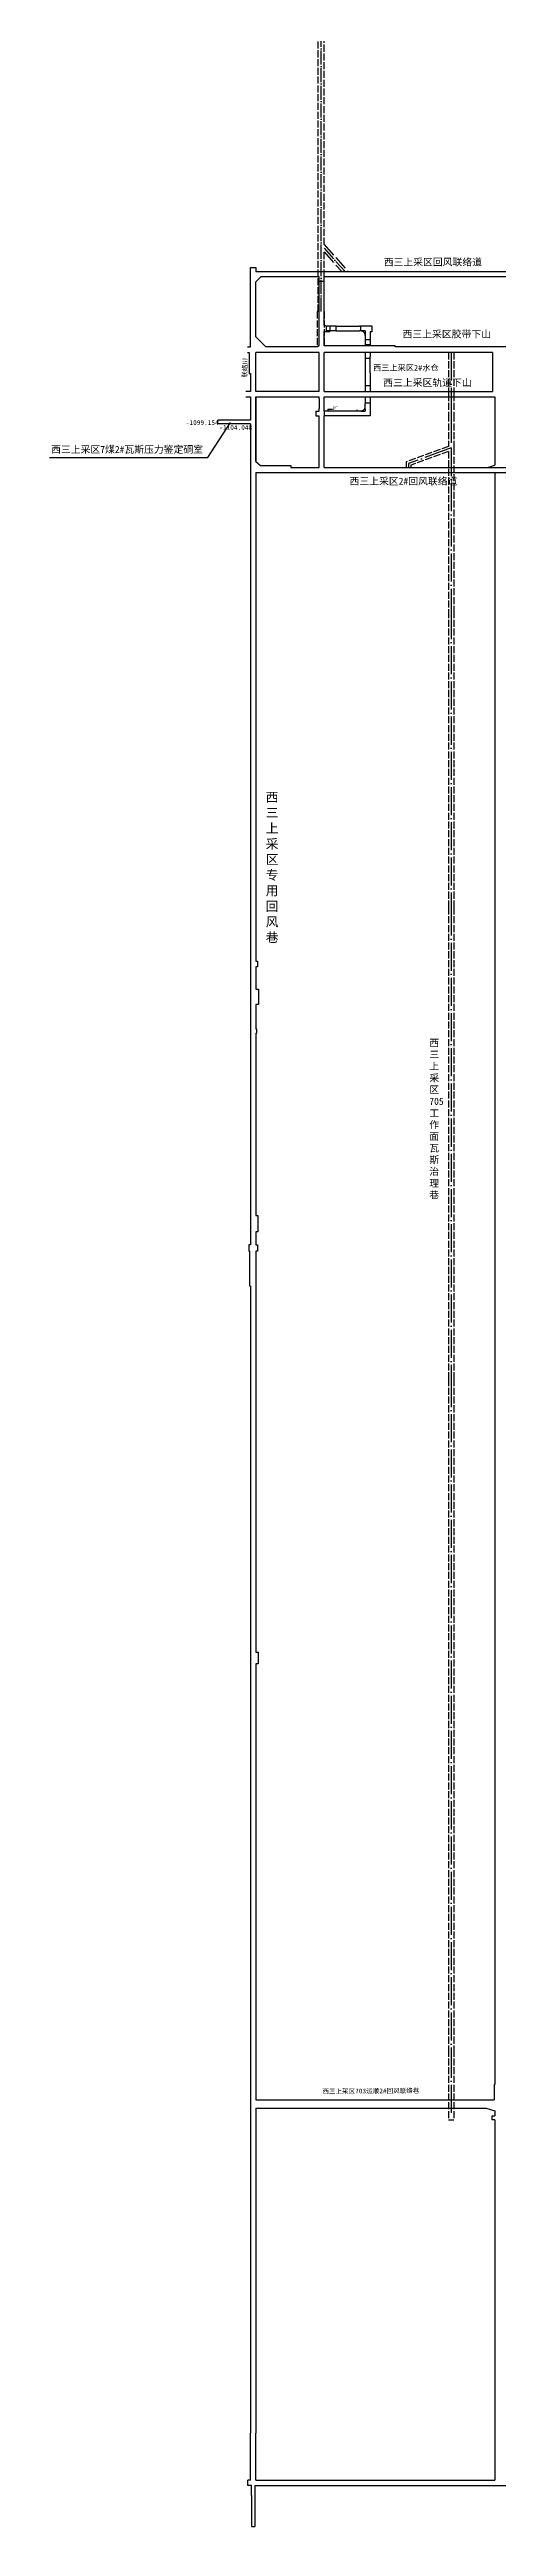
# Model space of a CAD drawing. Header units: millimetres. Extents: x 41513366 to 41522434, y 4590966 to 4600634.
# Drawn here: x 41516042 to 41516424, y 4593591 to 4595710 of the extents above; entities that cross this region are included whole.
import ezdxf

# ---------------------------------------------------------------- set-up
doc = ezdxf.new("R2010")
doc.units = ezdxf.units.MM
doc.linetypes.add('ACAD_ISO02W100', pattern=[15, 12, -3])
doc.linetypes.add('ACAD_ISO04W100', pattern=[30, 24, -3, 0, -3])
for name, color, linetype, lineweight in [('12煤巷道名称', 7, 'Continuous', 18), ('2016年12煤进尺', 7, 'Continuous', 18), ('7煤巷道', 6, 'Continuous', 18), ('7煤巷道名称', 6, 'Continuous', 18), ('图纸改动标记', 2, 'Continuous', 18), ('岩巷', 30, 'Continuous', 18), ('设计', 4, 'Continuous', 18)]:
    doc.layers.add(name, color=color, linetype=linetype, lineweight=lineweight)
doc.styles.get("Standard").update_dxf_attribs({"font": ''})
doc.styles.add('仿宋_GB2312', font='')
doc.styles.add('正等线体', font='simhei.ttf')
doc.styles.get('Standard').set_extended_font_data('宋体')
doc.styles.get('仿宋_GB2312').set_extended_font_data('宋体')

msp = doc.modelspace()

# ---------------------------------------------------------------- hatches: boundary and pattern name
at = {"layer": '7煤巷道', "lineweight": -3}
h = msp.add_hatch(color=256, dxfattribs=at)
h.paths.add_polyline_path([(41516285.5703, 4595402.3192), (41516282.5546, 4595402.8224), (41516282.5704, 4595402.3227)], flags=0)
h.paths.add_polyline_path([(41516285.5703, 4595402.3192), (41516282.5704, 4595402.3227), (41516282.6025, 4595401.8237)], flags=0)

# ---------------------------------------------------------------- linework, layer by layer
at = {"layer": '2016年12煤进尺', "color": 30, "lineweight": -3, "ltscale": 2}
msp.add_line((41516286.676, 4595469.337), (41516286.676, 4595473.537), dxfattribs=at)
at = {"layer": '2016年12煤进尺', "color": 0, "lineweight": -3, "ltscale": 2}
msp.add_line((41516307.593, 4595469.337), (41516307.593, 4595473.537), dxfattribs=at)
at = {"layer": '2016年12煤进尺', "lineweight": -3, "ltscale": 2}
msp.add_line((41516276.378, 4595400.824), (41516276.378, 4595396.624), dxfattribs=at)
at = {"layer": '2016年12煤进尺', "color": 6, "lineweight": -3, "ltscale": 2}
msp.add_line((41516304.592, 4595400.824), (41516304.592, 4595401.824), dxfattribs=at)
at = {"layer": '7煤巷道', "lineweight": -3}
for p, q in [((41516276.378, 4595511.637), (41516272.178, 4595511.637)), ((41516276.378, 4595474.376), (41516278.895, 4595473.537)), ((41516276.378, 4595468.776), (41516281.178, 4595468.776)), ((41516281.178, 4595473.537), (41516281.178, 4595468.776)), ((41516272.178, 4595450.837), (41516217.955, 4595450.837)), ((41516217.955, 4595417.524), (41516217.955, 4595450.837)), ((41516420.255, 4595450.837), (41516276.378, 4595450.837)), ((41516272.178, 4595417.524), (41516217.955, 4595417.524)), ((41516269.178, 4595400.824), (41516269.178, 4595396.624)), ((41516272.178, 4595411.237), (41516272.178, 4595402.924)), ((41516279.378, 4595402.322), (41516282.5705, 4595402.3208)), ((41516279.378, 4595402.322), (41516279.378, 4595400.824)), ((41516213.355, 4594652.245), (41516213.355, 4593687.4316)), ((41516227.8523, 4593956.424), (41516237.8523, 4593956.424)), ((41516227.8523, 4593949.224), (41516237.8523, 4593949.224)), ((41516414.8159, 4593949.224), (41516422.155, 4593946.9803)), ((41516213.355, 4593630.927), (41516211.147, 4593630.927)), ((41516211.147, 4593626.327), (41516211.147, 4593630.927)), ((41516214.155, 4593626.327), (41516211.147, 4593626.327)), ((41516214.155, 4593617.877), (41516214.155, 4593626.327)), ((41516217.155, 4593626.327), (41516815.556, 4593626.327)), ((41516217.155, 4593626.327), (41516217.155, 4593617.877))]:
    msp.add_line(p, q, dxfattribs=at)
at = {"layer": '7煤巷道', "color": 2, "lineweight": -3}
msp.add_line((41516315.692, 4595445.837), (41516311.492, 4595445.837), dxfattribs=at)
at = {"layer": '7煤巷道', "color": 30, "lineweight": -3}
for p, q in [((41516307.592, 4595400.824), (41516311.492, 4595400.824)), ((41516311.492, 4595402.395), (41516311.492, 4595407.395)), ((41516311.492, 4595402.395), (41516311.492, 4595400.824)), ((41516315.692, 4595407.395), (41516315.692, 4595402.395)), ((41516315.692, 4595402.395), (41516315.692, 4595396.624))]:
    msp.add_line(p, q, dxfattribs=at)
at = {"layer": '7煤巷道', "lineweight": -3}
for points in [[(41516213.355, 4595488.891), (41516213.355, 4595520.037), (41516213.355, 4595523.537), (41516217.955, 4595523.537), (41516217.955, 4595520.037), (41516436.755, 4595520.037)], [(41516217.955, 4595511.337), (41516222.455, 4595515.837), (41516272.178, 4595515.837)], [(41516217.9554, 4595488.891), (41516217.9554, 4595511.3374)], [(41516272.178, 4595511.637), (41516272.178, 4595515.837)], [(41516272.178, 4595456.637), (41516272.178, 4595511.637)], [(41516276.378, 4595515.837), (41516436.755, 4595515.837)], [(41516276.378, 4595511.637), (41516276.378, 4595515.837)], [(41516276.378, 4595474.376), (41516276.378, 4595511.637)], [(41516210.916, 4595455.837), (41516213.355, 4595455.837), (41516213.355, 4595488.891)], [(41516272.178, 4595456.637), (41516270.924, 4595456.637), (41516270.924, 4595455.837), (41516226.455, 4595455.837), (41516217.955, 4595464.337), (41516217.955, 4595488.891)], [(41516276.378, 4595456.637), (41516276.378, 4595468.776)], [(41516281.178, 4595473.537), (41516278.885, 4595473.537)], [(41516210.916, 4595450.837), (41516212.355, 4595450.837), (41516212.355, 4595432.9077), (41516213.355, 4595432.9077), (41516213.355, 4595417.524), (41516209.3481, 4595417.524)], [(41516272.178, 4595441.837), (41516272.178, 4595450.837)], [(41516272.178, 4595417.524), (41516272.178, 4595441.837)], [(41516436.755, 4595455.837), (41516336.924, 4595455.837), (41516336.924, 4595456.637), (41516276.378, 4595456.637)], [(41516276.378, 4595441.837), (41516276.378, 4595450.837)], [(41516276.378, 4595417.524), (41516276.378, 4595441.837)], [(41516420.255, 4595450.837), (41516420.255, 4595427.5556), (41516420.255, 4595417.524)], [(41516276.378, 4595417.524), (41516412.9532, 4595417.524), (41516420.255, 4595417.524)], [(41516209.3481, 4595412.924), (41516213.355, 4595412.924), (41516213.355, 4595392.924)], [(41516217.955, 4595357.523), (41516217.955, 4595412.924), (41516272.178, 4595412.924)], [(41516217.955, 4595412.92), (41516217.955, 4595357.523)], [(41516269.178, 4595400.824), (41516272.178, 4595400.824)], [(41516269.178, 4595396.624), (41516272.178, 4595396.624)], [(41516272.178, 4595411.237), (41516272.178, 4595412.924)], [(41516272.178, 4595400.824), (41516272.178, 4595402.924)], [(41516272.178, 4595354.353), (41516272.178, 4595396.624)], [(41516276.378, 4595412.924), (41516412.9532, 4595412.924)], [(41516276.378, 4595411.237), (41516276.378, 4595412.924)], [(41516276.378, 4595400.824), (41516276.378, 4595402.924), (41516276.378, 4595411.237)], [(41516296.585, 4595400.824), (41516276.378, 4595400.824)], [(41516276.378, 4595354.353), (41516276.378, 4595396.624)], [(41516296.585, 4595396.624), (41516276.378, 4595396.624)], [(41516412.9532, 4595412.924), (41516422.155, 4595412.924)], [(41516422.155, 4595412.924), (41516422.155, 4595379.522)], [(41516213.355, 4595392.924), (41516205.355, 4595392.924)], [(41516213.355, 4595389.924), (41516205.355, 4595389.924)], [(41516213.355, 4595389.924), (41516213.355, 4594969.9366)], [(41516422.155, 4595379.522), (41516422.155, 4595354.423)], [(41516217.955, 4595357.523), (41516222.055, 4595354.323)], [(41516222.055, 4595354.323), (41516247.955, 4595354.323), (41516247.955, 4595352.523), (41516272.178, 4595352.523)], [(41516272.178, 4595352.523), (41516272.178, 4595354.353)], [(41516276.378, 4595352.523), (41516276.378, 4595354.353)], [(41516416.155, 4595352.523), (41516422.155, 4595354.423)], [(41516217.955, 4595348.323), (41516443.7852, 4595348.323)], [(41516217.955, 4595348.323), (41516217.955, 4594930.32)], [(41516276.378, 4595352.523), (41516416.155, 4595352.523)], [(41516416.155, 4595352.523), (41516491.9579, 4595352.523)], [(41516422.155, 4595348.323), (41516422.155, 4593994.3241)], [(41516422.155, 4595348.323), (41516422.155, 4593969.488)], [(41516213.355, 4594969.9366), (41516213.355, 4594687.745)], [(41516217.955, 4594969.9366), (41516217.955, 4594930.32)], [(41516217.955, 4594930.32), (41516219.257, 4594930.32), (41516219.257, 4594925.32), (41516217.955, 4594925.32)], [(41516217.955, 4594925.32), (41516217.955, 4594906.32)], [(41516217.955, 4594906.32), (41516220.257, 4594906.32), (41516220.257, 4594893.32), (41516217.955, 4594893.32)], [(41516217.955, 4594893.32), (41516217.955, 4594872.132)], [(41516217.955, 4594868.632), (41516218.951, 4594868.632), (41516218.951, 4594872.132), (41516217.955, 4594872.132)], [(41516217.955, 4594868.632), (41516217.955, 4594712.745)], [(41516217.955, 4594712.745), (41516219.655, 4594712.745), (41516219.655, 4594698.745), (41516217.955, 4594698.745)], [(41516217.955, 4594698.745), (41516217.955, 4594687.745)], [(41516213.355, 4594687.745), (41516211.955, 4594687.745), (41516211.955, 4594682.245), (41516212.855, 4594682.245)], [(41516213.355, 4594687.745), (41516211.955, 4594687.745), (41516211.955, 4594682.245), (41516212.855, 4594682.245)], [(41516213.355, 4594652.245), (41516212.855, 4594652.245), (41516212.855, 4594682.245)], [(41516217.955, 4594687.745), (41516219.355, 4594687.745), (41516219.355, 4594682.245), (41516217.955, 4594682.245)], [(41516217.955, 4594682.245), (41516217.955, 4594339.177)], [(41516217.955, 4594339.177), (41516219.952, 4594339.177), (41516219.952, 4594329.177), (41516217.955, 4594329.177)], [(41516217.955, 4594329.177), (41516217.955, 4593956.424)], [(41516422.155, 4593994.3241), (41516422.155, 4593969.488)], [(41516217.955, 4593956.424), (41516227.8523, 4593956.424)], [(41516237.8523, 4593956.424), (41516421.805, 4593956.424)], [(41516422.155, 4593969.488), (41516421.805, 4593969.488), (41516421.805, 4593956.424)], [(41516217.955, 4593949.224), (41516217.955, 4593687.4316)], [(41516217.955, 4593949.224), (41516227.8523, 4593949.224)], [(41516237.8523, 4593949.224), (41516414.8159, 4593949.224)], [(41516422.155, 4593939.2696), (41516420.055, 4593939.2696), (41516420.055, 4593942.6696), (41516422.155, 4593942.6696)], [(41516422.155, 4593946.9803), (41516422.155, 4593942.6696)], [(41516422.155, 4593939.2696), (41516422.155, 4593938.0361), (41516422.355, 4593938.036), (41516422.355, 4593921.3882)], [(41516422.155, 4593939.2696), (41516422.155, 4593938.0361)], [(41516422.355, 4593938.036), (41516422.155, 4593938.0361)], [(41516422.355, 4593921.3882), (41516422.355, 4593679.427)], [(41516213.355, 4593687.4316), (41516213.355, 4593671.1273)], [(41516217.955, 4593687.4316), (41516217.955, 4593671.1273)], [(41516213.355, 4593630.927), (41516213.355, 4593671.1273)], [(41516217.955, 4593630.927), (41516217.955, 4593671.1273)], [(41516422.355, 4593679.427), (41516422.355, 4593630.927)], [(41516217.955, 4593630.927), (41516219.548, 4593630.927), (41516422.355, 4593630.927)]]:
    msp.add_lwpolyline(points, dxfattribs=at)
at = {"layer": '7煤巷道', "color": 2, "lineweight": -3}
for points in [[(41516315.692, 4595461.637), (41516311.492, 4595461.637)], [(41516311.492, 4595422.524), (41516315.692, 4595422.524)], [(41516311.492, 4595407.924), (41516315.692, 4595407.924)]]:
    msp.add_lwpolyline(points, dxfattribs=at)
at = {"layer": '7煤巷道', "color": 30, "lineweight": -3}
for points in [[(41516307.592, 4595400.824), (41516296.585, 4595400.824)], [(41516315.692, 4595396.624), (41516296.585, 4595396.624)], [(41516311.492, 4595412.924), (41516311.492, 4595407.395)], [(41516315.692, 4595412.924), (41516315.692, 4595407.395)]]:
    msp.add_lwpolyline(points, dxfattribs=at)
at = {"layer": '图纸改动标记', "color": 3, "linetype": 'ACAD_ISO02W100', "lineweight": -3, "ltscale": 0.5}
for p, q in [((41516382.555, 4595450.837), (41516382.555, 4595415.224)), ((41516387.155, 4595450.837), (41516387.155, 4595415.224)), ((41516382.555, 4595415.224), (41516382.555, 4595397.754)), ((41516382.555, 4595397.754), (41516382.555, 4595370.5172)), ((41516387.155, 4595415.224), (41516387.155, 4595397.754)), ((41516387.155, 4595397.754), (41516387.155, 4595369.226)), ((41516382.555, 4595370.5172), (41516346.499, 4595357.3934)), ((41516346.499, 4595357.3934), (41516346.499, 4595352.523)), ((41516382.555, 4595366.2605), (41516350.499, 4595354.5926)), ((41516350.499, 4595354.5926), (41516350.499, 4595352.523)), ((41516382.555, 4595366.2605), (41516382.555, 4595229.713)), ((41516387.155, 4595369.226), (41516387.155, 4595229.713)), ((41516382.555, 4595229.713), (41516382.555, 4594976.185)), ((41516387.155, 4595229.713), (41516387.155, 4594976.185)), ((41516382.555, 4594976.185), (41516382.555, 4594572.854)), ((41516387.155, 4594976.185), (41516387.155, 4594572.854)), ((41516382.555, 4594572.854), (41516382.555, 4593999.224)), ((41516387.155, 4594572.854), (41516387.155, 4593999.224)), ((41516382.555, 4593999.224), (41516382.555, 4593939.224)), ((41516387.155, 4593999.224), (41516387.155, 4593939.224)), ((41516382.555, 4593939.224), (41516387.155, 4593939.224))]:
    msp.add_line(p, q, dxfattribs=at)
for points in [[(41516271.174, 4595485.838), (41516271.174, 4597681.131)], [(41516276.374, 4595543.1863), (41516276.374, 4597678.131)], [(41516276.374, 4595485.838), (41516276.374, 4595536.8897)], [(41516270.374, 4595485.838), (41516270.374, 4595456.637)], [(41516276.374, 4595485.838), (41516276.374, 4595456.637)]]:
    msp.add_lwpolyline(points, dxfattribs=at)
at = {"layer": '图纸改动标记', "color": 3, "linetype": 'ACAD_ISO02W100', "lineweight": -3}
for points in [[(41516276.374, 4595543.1863), (41516297.0996, 4595520.037)], [(41516276.374, 4595536.8897), (41516291.4622, 4595520.037)], [(41516271.174, 4595485.838), (41516270.374, 4595485.838)], [(41516286.676, 4595473.537), (41516281.178, 4595473.537)], [(41516286.676, 4595469.337), (41516281.178, 4595469.337)]]:
    msp.add_lwpolyline(points, dxfattribs=at)
for centre, start, end in [((41516307.593, 4595465.437), 358.7024761, 90), ((41516307.592, 4595404.724), 270, 359.9999999)]:
    msp.add_arc(centre, 3.9, start, end, dxfattribs=at)
at = {"layer": '岩巷', "lineweight": -3}
for p, q in [((41516278.476, 4595469.337), (41516278.476, 4595473.537)), ((41516286.676, 4595473.537), (41516293.6348, 4595473.537)), ((41516286.676, 4595469.337), (41516293.6348, 4595469.337)), ((41516293.6348, 4595473.537), (41516306.635, 4595473.537)), ((41516293.6348, 4595469.337), (41516306.635, 4595469.337)), ((41516311.4928, 4595469.337), (41516311.492, 4595465.3487)), ((41516315.6925, 4595468.537), (41516315.692, 4595465.437)), ((41516317.2929, 4595468.537), (41516317.2929, 4595473.537)), ((41516311.492, 4595457.822), (41516315.692, 4595457.822)), ((41516311.492, 4595447.395), (41516311.492, 4595433.395)), ((41516315.692, 4595433.395), (41516315.692, 4595447.395)), ((41516214.155, 4593617.877), (41516214.155, 4593596.412)), ((41516217.155, 4593617.877), (41516217.155, 4593596.412)), ((41516214.155, 4593596.412), (41516214.155, 4593591.412)), ((41516217.155, 4593596.412), (41516217.155, 4593591.412))]:
    msp.add_line(p, q, dxfattribs=at)
for points in [[(41516278.895, 4595473.537), (41516278.476, 4595473.537)], [(41516286.676, 4595469.337), (41516278.476, 4595469.337)], [(41516286.676, 4595473.537), (41516281.178, 4595473.537)], [(41516317.2929, 4595473.537), (41516306.635, 4595473.537)], [(41516311.4928, 4595469.337), (41516306.635, 4595469.337)], [(41516311.492, 4595465.437), (41516311.492, 4595457.822)], [(41516315.692, 4595465.437), (41516315.692, 4595457.822)], [(41516317.2929, 4595468.537), (41516315.6929, 4595468.537)], [(41516311.492, 4595457.822), (41516311.492, 4595456.637)], [(41516311.492, 4595450.837), (41516311.492, 4595447.395)], [(41516315.692, 4595457.822), (41516315.692, 4595456.637)], [(41516315.692, 4595450.837), (41516315.692, 4595447.395)], [(41516311.492, 4595433.395), (41516311.492, 4595417.524)], [(41516315.692, 4595433.395), (41516315.692, 4595417.524)], [(41516041.6896, 4595361.157), (41516176.8263, 4595361.157), (41516196.3546, 4595390.9391)], [(41516205.355, 4595392.924), (41516185.47, 4595392.924)], [(41516185.47, 4595389.924), (41516185.47, 4595392.924)], [(41516205.355, 4595389.924), (41516185.47, 4595389.924)], [(41516214.155, 4593591.412), (41516217.155, 4593591.412)]]:
    msp.add_lwpolyline(points, dxfattribs=at)
at = {"layer": '设计', "color": 1, "linetype": 'ACAD_ISO04W100', "lineweight": -3}
for p, q in [((41516384.855, 4595450.837), (41516384.855, 4595415.224)), ((41516384.855, 4595415.224), (41516384.855, 4595397.754)), ((41516384.855, 4595397.754), (41516384.855, 4595369.226)), ((41516384.855, 4595369.226), (41516348.499, 4595355.993)), ((41516348.499, 4595355.993), (41516348.499, 4595352.523)), ((41516384.855, 4595369.226), (41516384.855, 4595229.713)), ((41516384.855, 4595229.713), (41516384.855, 4594976.185)), ((41516384.855, 4594976.185), (41516384.855, 4594572.854)), ((41516384.855, 4594572.854), (41516384.855, 4593999.224)), ((41516384.855, 4593999.224), (41516384.855, 4593939.224))]:
    msp.add_line(p, q, dxfattribs=at)
at = {"layer": '设计', "color": 1, "linetype": 'ACAD_ISO04W100', "lineweight": -3, "ltscale": 0.5}
for points in [[(41516273.774, 4595485.838), (41516273.774, 4597681.131)], [(41516276.374, 4595540.038), (41516294.28, 4595520.038)]]:
    msp.add_lwpolyline(points, dxfattribs=at)

# ---------------------------------------------------------------- texts
at = {"layer": '12煤巷道名称', "color": 3, "lineweight": -3, "insert": (41516366.2561, 4594863.361), "char_height": 6, "width": 264.899617, "attachment_point": 1, "style": '仿宋_GB2312'}
msp.add_mtext('西\\P三\\P上\\P采\\P区\\P705\\P工\\P作\\P面\\P瓦\\P斯\\P治\\P理\\P巷 ', dxfattribs=at)
at = {"layer": '7煤巷道', "lineweight": -3, "attachment_point": 1}
for s, insert, char_height, width, style in [('西三上采区回风联络道', (41516327.278, 4595531.2005), 6, 255.906, '正等线体'), ('西三上采区胶带下山', (41516343.3491, 4595469.6294), 6, 228.51, '正等线体'), ('西三上采区轨道下山', (41516326.8456, 4595428.0885), 6, 228.51, '正等线体'), ('16%%D', (41516283.563, 4595404.9716), 2, 34.646716, '仿宋_GB2312'), ('西三上采区2#回风联络道', (41516298.081, 4595343.7903), 6, 281.79, '正等线体')]:
    msp.add_mtext(s, dxfattribs=dict(at, insert=insert, char_height=char_height, width=width, style=style))
at = {"layer": '7煤巷道', "lineweight": -3, "insert": (41516206.3204, 4595429.392), "char_height": 4, "width": 36.845397, "attachment_point": 1, "rotation": 87.8299452, "style": '正等线体'}
msp.add_mtext('联络川', dxfattribs=at)
at = {"layer": '7煤巷道', "color": 30, "lineweight": -3, "insert": (41516318.136, 4595440.3168), "char_height": 5, "width": 169.311558, "attachment_point": 1, "style": '仿宋_GB2312'}
msp.add_mtext('西三上采区2#水仓', dxfattribs=at)
at = {"layer": '7煤巷道名称', "lineweight": -3, "insert": (41516226.4178, 4595074.6067), "char_height": 8, "width": 154.029252, "attachment_point": 1, "style": '正等线体'}
msp.add_mtext('西\\P三\\P上\\P采\\P区\\P专\\P用\\P回\\P风\\P巷', dxfattribs=at)
at = {"layer": '图纸改动标记', "color": 6, "linetype": 'ACAD_ISO02W100', "lineweight": -3, "insert": (41516274.8764, 4593965.6399), "char_height": 4, "width": 189.282734, "attachment_point": 1, "rotation": 0.3934725}
msp.add_mtext('西三上采区703运顺2#回风联络巷', dxfattribs=at)
at = {"layer": '岩巷', "lineweight": -3, "style": '正等线体'}
for s, insert, char_height, width, attachment_point in [('-1099.154', (41516158.1017, 4595390.871), 4, 38.494382, 4), ('-1104.048', (41516186.7236, 4595386.7244), 4, 38.224719, 4), ('西三上采区7煤2#瓦斯压力鉴定硐室', (41516043.0039, 4595370.9501), 6, 397.566, 1)]:
    msp.add_mtext(s, dxfattribs=dict(at, insert=insert, char_height=char_height, width=width, attachment_point=attachment_point))

doc.saveas('drawing.dxf')
